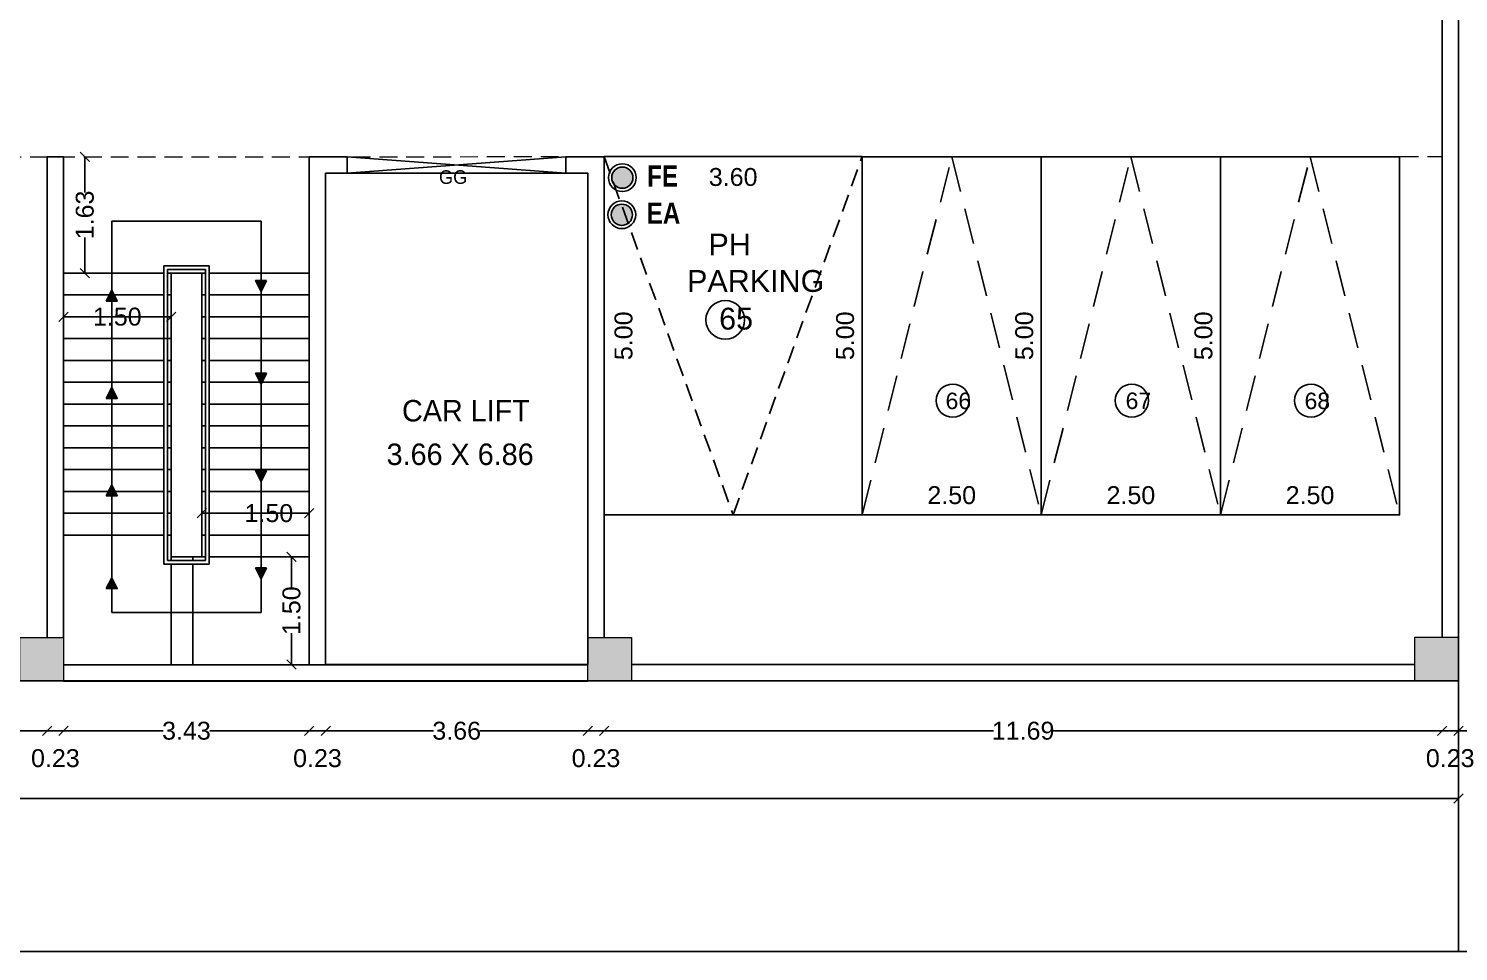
# Model space of a CAD drawing. Header units: metres. Extents: x 71870 to 71989, y 12512 to 13085.
# Drawn here: x 71941.71 to 71961.66, y 13038.11 to 13051 of the extents above; entities that cross this region are included whole.
import ezdxf

# ---------------------------------------------------------------- set-up
doc = ezdxf.new("R2010")
doc.units = ezdxf.units.M
doc.header["$MEASUREMENT"] = 0
for name, pattern in [('ACAD_ISO08W100', [36, 24, -3, 6, -3]), ('DASHED2', [0.375, 0.25, -0.125]), ('Dim Line', [0.375, 0.25, -0.125])]:
    doc.linetypes.add(name, pattern=pattern)
doc.layers.get('Defpoints').update_dxf_attribs({"color": 6, "lineweight": 0})
doc.layers.add('ANGULAR_PARKING_SLOT_1', color=6, linetype='Continuous')
doc.layers.add('DA_PARKING', color=1, linetype='Continuous')
doc.layers.add('BLK_1_FLR_-1_LIFT_2', color=7, linetype='Continuous', lineweight=0)
doc.layers.add('COL', color=1, linetype='Continuous', lineweight=18)
for name, color, linetype, plot in [('BLK_1_LVL_-1_BSMNT_COVERED_PARKING', 4, 'Continuous', False), ('BLK_1_LVL_-1_BSMNT_FOOT_PRINT', 1, 'Continuous', False), ('BLK_1_LVL_-1_BSMNT_PLOT_BOUNDARY', 70, 'Continuous', False), ('BLK_1_LVL_-1_BSMNT_SIDE_SETBACK2', 11, 'Continuous', False)]:
    doc.layers.add(name, color=color, linetype=linetype, plot=plot)
doc.styles.add('century Gothic', font='arial.ttf')
doc.styles.get("Standard").update_dxf_attribs({"font": 'arial.ttf'})
doc.styles.add('TITLE', font='GOTHIC.TTF')
doc.dimstyles.new('STAND', dxfattribs={"dimtxt": 0.25, "dimasz": 0.13, "dimexe": 0, "dimexo": 0, "dimgap": 0, "dimtad": 0, "dimzin": 0, "dimdsep": 46, "dimtxsty": 'century Gothic', "dimblk": 'OBLIQUE', "dimcen": 0.15, "dimse1": 1, "dimse2": 1, "dimclrd": 5, "dimclre": 7, "dimclrt": 5, "dimazin": 0, "dimtfac": 1, "dimtofl": 0, "dimtmove": 0, "dimatfit": 3, "dimfxl": 0, "dimtolj": 1, "dimtzin": 0, "dimlwd": -1, "dimlwe": -1, "dimarcsym": 0})

# ---------------------------------------------------------------- blocks, each defined once
blk = doc.blocks.new('*U3')
at = {"layer": 'COL'}
h = blk.add_hatch(color=8, dxfattribs=at)
h.dxf.hatch_style = 1
h.paths.add_polyline_path([(2704.94, 761), (2704.94, 737), (2680.94, 737), (2680.94, 761)])
at = {"layer": 'COL', "ltscale": 0.02}
blk.add_lwpolyline([(2704.94, 761), (2704.94, 737), (2680.94, 737), (2680.94, 761)], close=True, dxfattribs=at)
blk = doc.blocks.new('_Oblique')
at = {"color": 0, "linetype": 'ByBlock', "lineweight": -2}
blk.add_line((-0.5, -0.5), (0.5, 0.5), dxfattribs=at)
blk = doc.blocks.new('*D232')
at = {"color": 5}
for p, q in [((71942.2, 13046.973), (71942.637, 13046.973)), ((71943.7, 13046.973), (71943.262, 13046.973))]:
    blk.add_line(p, q, dxfattribs=at)
at = {"layer": 'Defpoints', "color": 0, "lineweight": 25}
for p in [(71942.2, 13046.973), (71943.7, 13046.973), (71943.7, 13046.973)]:
    blk.add_point(p, dxfattribs=at)
at = {"color": 5, "xscale": 0.13, "yscale": 0.13, "zscale": 0.13, "rotation": 180}
blk.add_blockref('_Oblique', (71942.2, 13046.973), dxfattribs=at)
at = {"color": 5, "xscale": 0.13, "yscale": 0.13, "zscale": 0.13}
blk.add_blockref('_Oblique', (71943.7, 13046.973), dxfattribs=at)
at = {"color": 5, "insert": (71942.95, 13046.973), "char_height": 0.25, "attachment_point": 5, "style": 'century Gothic'}
blk.add_mtext('\\A1;1.50', dxfattribs=at)
blk = doc.blocks.new('*D233')
at = {"color": 5}
for p, q in [((71944.129, 13044.23), (71944.753, 13044.23)), ((71945.629, 13044.23), (71945.378, 13044.23))]:
    blk.add_line(p, q, dxfattribs=at)
at = {"layer": 'Defpoints', "color": 0, "lineweight": 25}
for p in [(71944.129, 13044.23), (71945.629, 13044.23), (71945.629, 13044.23)]:
    blk.add_point(p, dxfattribs=at)
at = {"color": 5, "xscale": 0.13, "yscale": 0.13, "zscale": 0.13, "rotation": 180}
blk.add_blockref('_Oblique', (71944.129, 13044.23), dxfattribs=at)
at = {"color": 5, "xscale": 0.13, "yscale": 0.13, "zscale": 0.13}
blk.add_blockref('_Oblique', (71945.629, 13044.23), dxfattribs=at)
at = {"color": 5, "insert": (71945.065, 13044.23), "char_height": 0.25, "attachment_point": 5, "style": 'century Gothic'}
blk.add_mtext('\\A1;1.50', dxfattribs=at)
blk = doc.blocks.new('*D234')
at = {"color": 5}
for p, q in [((71945.381, 13043.62), (71945.381, 13043.183)), ((71945.381, 13042.12), (71945.381, 13042.558))]:
    blk.add_line(p, q, dxfattribs=at)
at = {"layer": 'Defpoints', "color": 0, "lineweight": 25}
for p in [(71945.381, 13043.62), (71945.381, 13042.12), (71945.381, 13042.12)]:
    blk.add_point(p, dxfattribs=at)
at = {"color": 5, "xscale": 0.13, "yscale": 0.13, "zscale": 0.13}
for p, rotation in [((71945.381, 13043.62), 90), ((71945.381, 13042.12), 270)]:
    blk.add_blockref('_Oblique', p, dxfattribs=dict(at, rotation=rotation))
at = {"color": 5, "insert": (71945.381, 13042.87), "char_height": 0.25, "attachment_point": 5, "rotation": 90, "style": 'century Gothic'}
blk.add_mtext('\\A1;1.50', dxfattribs=at)
blk = doc.blocks.new('*D321')
at = {"layer": 'Defpoints', "color": 0, "lineweight": 25}
for p in [(71949.744, 13049.207), (71953.344, 13049.207), (71953.344, 13048.922)]:
    blk.add_point(p, dxfattribs=at)
at = {"color": 5, "insert": (71951.544, 13048.922), "char_height": 0.25, "attachment_point": 5, "style": 'century Gothic'}
blk.add_mtext('\\A1;3.60', dxfattribs=at)
blk = doc.blocks.new('*D322')
at = {"layer": 'Defpoints', "color": 0, "lineweight": 25}
for p in [(71949.744, 13049.207), (71949.744, 13044.207), (71950.015, 13044.207)]:
    blk.add_point(p, dxfattribs=at)
at = {"color": 5, "insert": (71950.015, 13046.707), "char_height": 0.25, "attachment_point": 5, "rotation": 90, "style": 'century Gothic'}
blk.add_mtext('\\A1;5.00', dxfattribs=at)
blk = doc.blocks.new('*D331')
at = {"color": 5}
for p, q in [((71942.497, 13049.207), (71942.497, 13048.707)), ((71942.497, 13047.582), (71942.497, 13048.081))]:
    blk.add_line(p, q, dxfattribs=at)
at = {"layer": 'Defpoints', "color": 0, "lineweight": 25}
for p in [(71942.497, 13049.207), (71942.497, 13049.207), (71942.497, 13047.582)]:
    blk.add_point(p, dxfattribs=at)
at = {"color": 5, "xscale": 0.13, "yscale": 0.13, "zscale": 0.13}
for p, rotation in [((71942.497, 13049.207), 90), ((71942.497, 13047.582), 270)]:
    blk.add_blockref('_Oblique', p, dxfattribs=dict(at, rotation=rotation))
at = {"color": 5, "lineweight": 25, "insert": (71942.497, 13048.394), "char_height": 0.25, "attachment_point": 5, "rotation": 90, "style": 'century Gothic'}
blk.add_mtext('\\A1;1.63', dxfattribs=at)
blk = doc.blocks.new('*D345')
at = {"color": 5}
for p, q in [((71910.102, 13041.193), (71925.615, 13041.193)), ((71941.971, 13041.193), (71926.459, 13041.193))]:
    blk.add_line(p, q, dxfattribs=at)
at = {"layer": 'Defpoints', "color": 0, "lineweight": 25}
for p in [(71910.102, 13042.501), (71941.971, 13042.495), (71941.971, 13041.193)]:
    blk.add_point(p, dxfattribs=at)
at = {"color": 5, "xscale": 0.13, "yscale": 0.13, "zscale": 0.13, "rotation": 180}
blk.add_blockref('_Oblique', (71910.102, 13041.193), dxfattribs=at)
at = {"color": 5, "xscale": 0.13, "yscale": 0.13, "zscale": 0.13}
blk.add_blockref('_Oblique', (71941.971, 13041.193), dxfattribs=at)
at = {"color": 5, "insert": (71926.037, 13041.193), "char_height": 0.25, "attachment_point": 5, "style": 'century Gothic'}
blk.add_mtext('\\A1;31.87', dxfattribs=at)
blk = doc.blocks.new('*D346')
at = {"color": 5}
blk.add_line((71941.971, 13041.193), (71942.2, 13041.193), dxfattribs=at)
at = {"layer": 'Defpoints', "color": 0, "lineweight": 25}
for p in [(71941.971, 13042.495), (71942.2, 13041.886), (71942.2, 13041.193)]:
    blk.add_point(p, dxfattribs=at)
at = {"color": 5, "xscale": 0.13, "yscale": 0.13, "zscale": 0.13, "rotation": 180}
blk.add_blockref('_Oblique', (71941.971, 13041.193), dxfattribs=at)
at = {"color": 5, "xscale": 0.13, "yscale": 0.13, "zscale": 0.13}
blk.add_blockref('_Oblique', (71942.2, 13041.193), dxfattribs=at)
at = {"color": 5, "insert": (71942.086, 13040.81), "char_height": 0.25, "attachment_point": 5, "style": 'century Gothic'}
blk.add_mtext('\\A1;0.23', dxfattribs=at)
blk = doc.blocks.new('*D347')
at = {"color": 5}
for p, q in [((71942.2, 13041.193), (71943.59, 13041.193)), ((71945.629, 13041.193), (71944.239, 13041.193))]:
    blk.add_line(p, q, dxfattribs=at)
at = {"layer": 'Defpoints', "color": 0, "lineweight": 25}
for p in [(71945.629, 13042.12), (71942.2, 13041.886), (71945.629, 13041.193)]:
    blk.add_point(p, dxfattribs=at)
at = {"color": 5, "xscale": 0.13, "yscale": 0.13, "zscale": 0.13, "rotation": 180}
blk.add_blockref('_Oblique', (71942.2, 13041.193), dxfattribs=at)
at = {"color": 5, "xscale": 0.13, "yscale": 0.13, "zscale": 0.13}
blk.add_blockref('_Oblique', (71945.629, 13041.193), dxfattribs=at)
at = {"color": 5, "insert": (71943.915, 13041.193), "char_height": 0.25, "attachment_point": 5, "style": 'century Gothic'}
blk.add_mtext('\\A1;3.43', dxfattribs=at)
blk = doc.blocks.new('*D348')
at = {"color": 5}
blk.add_line((71945.629, 13041.193), (71945.858, 13041.193), dxfattribs=at)
at = {"layer": 'Defpoints', "color": 0, "lineweight": 25}
for p in [(71945.629, 13042.12), (71945.858, 13042.114), (71945.858, 13041.193)]:
    blk.add_point(p, dxfattribs=at)
at = {"color": 5, "xscale": 0.13, "yscale": 0.13, "zscale": 0.13, "rotation": 180}
blk.add_blockref('_Oblique', (71945.629, 13041.193), dxfattribs=at)
at = {"color": 5, "xscale": 0.13, "yscale": 0.13, "zscale": 0.13}
blk.add_blockref('_Oblique', (71945.858, 13041.193), dxfattribs=at)
at = {"color": 5, "insert": (71945.743, 13040.81), "char_height": 0.25, "attachment_point": 5, "style": 'century Gothic'}
blk.add_mtext('\\A1;0.23', dxfattribs=at)
blk = doc.blocks.new('*D349')
at = {"color": 5}
for p, q in [((71945.858, 13041.193), (71947.362, 13041.193)), ((71949.515, 13041.193), (71948.011, 13041.193))]:
    blk.add_line(p, q, dxfattribs=at)
at = {"layer": 'Defpoints', "color": 0, "lineweight": 25}
for p in [(71945.858, 13042.114), (71949.515, 13041.886), (71949.515, 13041.193)]:
    blk.add_point(p, dxfattribs=at)
at = {"color": 5, "xscale": 0.13, "yscale": 0.13, "zscale": 0.13, "rotation": 180}
blk.add_blockref('_Oblique', (71945.858, 13041.193), dxfattribs=at)
at = {"color": 5, "xscale": 0.13, "yscale": 0.13, "zscale": 0.13}
blk.add_blockref('_Oblique', (71949.515, 13041.193), dxfattribs=at)
at = {"color": 5, "insert": (71947.686, 13041.193), "char_height": 0.25, "attachment_point": 5, "style": 'century Gothic'}
blk.add_mtext('\\A1;3.66', dxfattribs=at)
blk = doc.blocks.new('*D350')
at = {"color": 5}
blk.add_line((71949.515, 13041.193), (71949.744, 13041.193), dxfattribs=at)
at = {"layer": 'Defpoints', "color": 0, "lineweight": 25}
for p in [(71949.744, 13042.495), (71949.515, 13041.886), (71949.744, 13041.193)]:
    blk.add_point(p, dxfattribs=at)
at = {"color": 5, "xscale": 0.13, "yscale": 0.13, "zscale": 0.13, "rotation": 180}
blk.add_blockref('_Oblique', (71949.515, 13041.193), dxfattribs=at)
at = {"color": 5, "xscale": 0.13, "yscale": 0.13, "zscale": 0.13}
blk.add_blockref('_Oblique', (71949.744, 13041.193), dxfattribs=at)
at = {"color": 5, "insert": (71949.63, 13040.81), "char_height": 0.25, "attachment_point": 5, "style": 'century Gothic'}
blk.add_mtext('\\A1;0.23', dxfattribs=at)
blk = doc.blocks.new('*D351')
at = {"color": 5}
for p, q in [((71949.744, 13041.193), (71955.179, 13041.193)), ((71961.436, 13041.193), (71956, 13041.193))]:
    blk.add_line(p, q, dxfattribs=at)
at = {"layer": 'Defpoints', "color": 0, "lineweight": 25}
for p in [(71949.744, 13042.495), (71961.436, 13042.501), (71961.436, 13041.193)]:
    blk.add_point(p, dxfattribs=at)
at = {"color": 5, "xscale": 0.13, "yscale": 0.13, "zscale": 0.13, "rotation": 180}
blk.add_blockref('_Oblique', (71949.744, 13041.193), dxfattribs=at)
at = {"color": 5, "xscale": 0.13, "yscale": 0.13, "zscale": 0.13}
blk.add_blockref('_Oblique', (71961.436, 13041.193), dxfattribs=at)
at = {"color": 5, "insert": (71955.59, 13041.193), "char_height": 0.25, "attachment_point": 5, "style": 'century Gothic'}
blk.add_mtext('\\A1;11.69', dxfattribs=at)
blk = doc.blocks.new('*D352')
at = {"color": 5}
blk.add_line((71961.436, 13041.193), (71961.664, 13041.193), dxfattribs=at)
at = {"layer": 'Defpoints', "color": 0, "lineweight": 25}
for p in [(71961.436, 13042.501), (71961.664, 13041.892), (71961.664, 13041.193)]:
    blk.add_point(p, dxfattribs=at)
at = {"color": 5, "xscale": 0.13, "yscale": 0.13, "zscale": 0.13, "rotation": 180}
blk.add_blockref('_Oblique', (71961.436, 13041.193), dxfattribs=at)
at = {"color": 5, "xscale": 0.13, "yscale": 0.13, "zscale": 0.13}
blk.add_blockref('_Oblique', (71961.664, 13041.193), dxfattribs=at)
at = {"color": 5, "insert": (71961.55, 13040.81), "char_height": 0.25, "attachment_point": 5, "style": 'century Gothic'}
blk.add_mtext('\\A1;0.23', dxfattribs=at)
blk = doc.blocks.new('*D353')
at = {"color": 5}
for p, q in [((71961.664, 13041.193), (71964.425, 13041.193)), ((71967.836, 13041.193), (71965.076, 13041.193))]:
    blk.add_line(p, q, dxfattribs=at)
at = {"layer": 'Defpoints', "color": 0, "lineweight": 25}
for p in [(71967.836, 13045.086), (71961.664, 13041.892), (71967.836, 13041.193)]:
    blk.add_point(p, dxfattribs=at)
at = {"color": 5, "xscale": 0.13, "yscale": 0.13, "zscale": 0.13, "rotation": 180}
blk.add_blockref('_Oblique', (71961.664, 13041.193), dxfattribs=at)
at = {"color": 5, "xscale": 0.13, "yscale": 0.13, "zscale": 0.13}
blk.add_blockref('_Oblique', (71967.836, 13041.193), dxfattribs=at)
at = {"color": 5, "insert": (71964.75, 13041.193), "char_height": 0.25, "attachment_point": 5, "style": 'century Gothic'}
blk.add_mtext('\\A1;6.17', dxfattribs=at)
blk = doc.blocks.new('*D354')
at = {"color": 5}
for p, q in [((71909.874, 13040.249), (71935.347, 13040.249)), ((71961.664, 13040.249), (71936.191, 13040.249))]:
    blk.add_line(p, q, dxfattribs=at)
at = {"layer": 'Defpoints', "color": 0, "lineweight": 25}
for p in [(71909.874, 13041.892), (71961.664, 13041.892), (71909.874, 13040.249)]:
    blk.add_point(p, dxfattribs=at)
at = {"color": 5, "xscale": 0.13, "yscale": 0.13, "zscale": 0.13, "rotation": 180}
blk.add_blockref('_Oblique', (71909.874, 13040.249), dxfattribs=at)
at = {"color": 5, "xscale": 0.13, "yscale": 0.13, "zscale": 0.13}
blk.add_blockref('_Oblique', (71961.664, 13040.249), dxfattribs=at)
at = {"color": 5, "insert": (71935.769, 13040.249), "char_height": 0.25, "attachment_point": 5, "style": 'century Gothic'}
blk.add_mtext('\\A1;51.79', dxfattribs=at)
blk = doc.blocks.new('*D355')
at = {"color": 5}
for p, q in [((71969.136, 13075.42), (71969.136, 13059.077)), ((71969.136, 13041.892), (71969.136, 13058.234))]:
    blk.add_line(p, q, dxfattribs=at)
at = {"layer": 'Defpoints', "color": 0, "lineweight": 25}
for p in [(71961.664, 13075.42), (71969.136, 13075.42), (71961.664, 13041.892)]:
    blk.add_point(p, dxfattribs=at)
at = {"color": 5, "xscale": 0.13, "yscale": 0.13, "zscale": 0.13}
for p, rotation in [((71969.136, 13075.42), 90), ((71969.136, 13041.892), 270)]:
    blk.add_blockref('_Oblique', p, dxfattribs=dict(at, rotation=rotation))
at = {"color": 5, "lineweight": 25, "insert": (71969.136, 13058.656), "char_height": 0.25, "attachment_point": 5, "rotation": 90, "style": 'century Gothic'}
blk.add_mtext('\\A1;33.53', dxfattribs=at)
blk = doc.blocks.new('*D356')
at = {"layer": 'Defpoints', "color": 0, "lineweight": 25}
for p in [(71953.344, 13044.481), (71953.344, 13044.207), (71955.844, 13044.207)]:
    blk.add_point(p, dxfattribs=at)
at = {"color": 5, "lineweight": 25, "insert": (71954.594, 13044.481), "char_height": 0.25, "attachment_point": 5, "style": 'century Gothic'}
blk.add_mtext('\\A1;2.50', dxfattribs=at)
blk = doc.blocks.new('*D226')
at = {"layer": 'Defpoints', "color": 0, "lineweight": 25}
for p in [(71953.344, 13049.207), (71953.107, 13044.207), (71953.344, 13044.207)]:
    blk.add_point(p, dxfattribs=at)
at = {"color": 5, "lineweight": 25, "insert": (71953.107, 13046.707), "char_height": 0.25, "attachment_point": 5, "rotation": 90, "style": 'century Gothic'}
blk.add_mtext('\\A1;5.00', dxfattribs=at)
blk = doc.blocks.new('*D357')
at = {"layer": 'Defpoints', "color": 0, "lineweight": 25}
for p in [(71955.844, 13044.481), (71955.844, 13044.207), (71958.344, 13044.207)]:
    blk.add_point(p, dxfattribs=at)
at = {"color": 5, "lineweight": 25, "insert": (71957.094, 13044.481), "char_height": 0.25, "attachment_point": 5, "style": 'century Gothic'}
blk.add_mtext('\\A1;2.50', dxfattribs=at)
blk = doc.blocks.new('*D227')
at = {"layer": 'Defpoints', "color": 0, "lineweight": 25}
for p in [(71955.844, 13049.207), (71955.607, 13044.207), (71955.844, 13044.207)]:
    blk.add_point(p, dxfattribs=at)
at = {"color": 5, "lineweight": 25, "insert": (71955.607, 13046.707), "char_height": 0.25, "attachment_point": 5, "rotation": 90, "style": 'century Gothic'}
blk.add_mtext('\\A1;5.00', dxfattribs=at)
blk = doc.blocks.new('*D358')
at = {"layer": 'Defpoints', "color": 0, "lineweight": 25}
for p in [(71958.344, 13044.481), (71958.344, 13044.207), (71960.844, 13044.207)]:
    blk.add_point(p, dxfattribs=at)
at = {"color": 5, "lineweight": 25, "insert": (71959.594, 13044.481), "char_height": 0.25, "attachment_point": 5, "style": 'century Gothic'}
blk.add_mtext('\\A1;2.50', dxfattribs=at)
blk = doc.blocks.new('*D228')
at = {"layer": 'Defpoints', "color": 0, "lineweight": 25}
for p in [(71958.344, 13049.207), (71958.107, 13044.207), (71958.344, 13044.207)]:
    blk.add_point(p, dxfattribs=at)
at = {"color": 5, "lineweight": 25, "insert": (71958.107, 13046.707), "char_height": 0.25, "attachment_point": 5, "rotation": 90, "style": 'century Gothic'}
blk.add_mtext('\\A1;5.00', dxfattribs=at)

msp = doc.modelspace()

# ---------------------------------------------------------------- hatches: boundary and pattern name
at = {"lineweight": 25}
h = msp.add_hatch(color=33, dxfattribs=at)
h.dxf.hatch_style = 1
h.paths.add_polyline_path([(71950.14606, 13048.91423, 1), (71949.84885, 13048.91423, 1)])
h = msp.add_hatch(color=33, dxfattribs=at)
h.dxf.hatch_style = 1
h.paths.add_polyline_path([(71950.13921, 13048.39625, 1), (71949.84199, 13048.39625, 1)])
h = msp.add_hatch(color=252)
h.dxf.hatch_style = 1
h.paths.add_polyline_path([(71945.03182, 13047.47909), (71944.87942, 13047.47909), (71944.95562, 13047.32669)])
h = msp.add_hatch(color=252)
h.dxf.hatch_style = 1
h.paths.add_polyline_path([(71942.79666, 13047.19081), (71942.94906, 13047.19081), (71942.87286, 13047.34321)])
h = msp.add_hatch(color=252)
h.dxf.hatch_style = 1
h.paths.add_polyline_path([(71945.03182, 13046.18369), (71944.87942, 13046.18369), (71944.95562, 13046.03129)])
h = msp.add_hatch(color=252)
h.dxf.hatch_style = 1
h.paths.add_polyline_path([(71942.79683, 13045.83226), (71942.94923, 13045.83226), (71942.87303, 13045.98466)])
h = msp.add_hatch(color=252)
h.dxf.hatch_style = 1
h.paths.add_polyline_path([(71945.03182, 13044.82479), (71944.87942, 13044.82479), (71944.95562, 13044.67239)])
h = msp.add_hatch(color=252)
h.dxf.hatch_style = 1
h.paths.add_polyline_path([(71942.79683, 13044.47336), (71942.94923, 13044.47336), (71942.87303, 13044.62576)])
h = msp.add_hatch(color=252)
h.dxf.hatch_style = 1
h.paths.add_polyline_path([(71945.03182, 13043.46589), (71944.87942, 13043.46589), (71944.95562, 13043.31349)])
h = msp.add_hatch(color=252)
h.dxf.hatch_style = 1
h.paths.add_polyline_path([(71942.79683, 13043.17796), (71942.94923, 13043.17796), (71942.87303, 13043.33036)])

# ---------------------------------------------------------------- linework, layer by layer
for p, q in [((71961.43564, 13068.81012), (71961.43564, 13042.50135)), ((71941.97142, 13042.49536), (71941.97109, 13049.20696)), ((71942.19968, 13049.20696), (71941.97109, 13049.20696)), ((71942.20002, 13042.49536), (71942.19968, 13049.20696)), ((71945.62902, 13042.12037), (71945.62893, 13049.20697)), ((71946.1596, 13049.20697), (71945.62893, 13049.20697)), ((71946.15962, 13048.97837), (71946.1596, 13049.20697)), ((71949.74373, 13049.20697), (71949.20759, 13049.20697)), ((71949.20759, 13048.97836), (71949.20759, 13049.20697)), ((71949.74382, 13042.49536), (71949.74373, 13049.20697)), ((71945.85762, 13042.12037), (71945.85753, 13048.97837)), ((71946.15962, 13048.97837), (71945.85753, 13048.97837)), ((71949.51513, 13048.97836), (71949.20759, 13048.97836)), ((71949.51522, 13042.49536), (71949.51513, 13048.97836)), ((71949.51522, 13042.11436), (71942.20002, 13042.11436)), ((71961.05464, 13042.12035), (71950.12482, 13042.12035)), ((71949.51522, 13041.88576), (71942.20002, 13041.88576)), ((71961.05464, 13041.89175), (71950.12482, 13041.89175))]:
    msp.add_line(p, q)
at = {"color": 32, "linetype": 'Dim Line', "lineweight": 9}
msp.add_line((71910.98326, 13049.20542), (71961.43564, 13049.20793), dxfattribs=at)
at = {"ltscale": 100}
for p, q in [((71946.1596, 13049.20697), (71949.20759, 13048.97836)), ((71946.15962, 13048.97837), (71949.20759, 13049.20697)), ((71946.15962, 13048.97837), (71946.1596, 13048.97836)), ((71944.23055, 13047.68384), (71943.59816, 13047.68364)), ((71943.59837, 13043.51877), (71943.59816, 13047.68364)), ((71944.17975, 13047.63302), (71943.64896, 13047.63285)), ((71943.64917, 13043.56957), (71943.64896, 13047.63285)), ((71944.1798, 13043.56957), (71944.17975, 13047.63302)), ((71944.2306, 13043.51877), (71944.23055, 13047.68384)), ((71943.59817, 13047.58204), (71942.2001, 13047.58166)), ((71944.17975, 13047.58222), (71943.64897, 13047.58205)), ((71943.69996, 13043.62037), (71943.69977, 13047.58207)), ((71944.129, 13043.62037), (71944.12895, 13047.58221)), ((71945.62902, 13047.58261), (71944.23055, 13047.58224)), ((71943.59818, 13047.27724), (71942.20018, 13047.27686)), ((71943.69978, 13047.27727), (71943.64898, 13047.27725)), ((71944.17976, 13047.27742), (71944.12896, 13047.27741)), ((71945.62902, 13047.27781), (71944.23056, 13047.27744)), ((71943.5982, 13046.97317), (71942.20002, 13046.97317)), ((71943.6998, 13046.97317), (71943.649, 13046.97317)), ((71944.17976, 13046.97317), (71944.12896, 13046.97317)), ((71945.62902, 13046.97317), (71944.23056, 13046.97317)), ((71943.69981, 13046.66837), (71942.20002, 13046.66837)), ((71944.17977, 13046.66837), (71944.12897, 13046.66837)), ((71945.62902, 13046.66837), (71944.23057, 13046.66837)), ((71943.59823, 13046.36357), (71942.20002, 13046.36357)), ((71943.69983, 13046.36357), (71943.64903, 13046.36357)), ((71944.17977, 13046.36357), (71944.12897, 13046.36357)), ((71945.62902, 13046.36357), (71944.23057, 13046.36357)), ((71943.59824, 13046.05877), (71942.20002, 13046.05877)), ((71943.69984, 13046.05877), (71943.64904, 13046.05877)), ((71944.17977, 13046.05877), (71944.12897, 13046.05877)), ((71945.62902, 13046.05877), (71944.23057, 13046.05877)), ((71943.59826, 13045.75397), (71942.20002, 13045.75397)), ((71943.69986, 13045.75397), (71943.64906, 13045.75397)), ((71944.17978, 13045.75397), (71944.12898, 13045.75397)), ((71945.62902, 13045.75397), (71944.23058, 13045.75397)), ((71943.59827, 13045.44917), (71942.20002, 13045.44917)), ((71943.69987, 13045.44917), (71943.64907, 13045.44917)), ((71944.17978, 13045.44917), (71944.12898, 13045.44917)), ((71945.62902, 13045.44917), (71944.23058, 13045.44917)), ((71943.59829, 13045.14437), (71942.20002, 13045.14437)), ((71943.69989, 13045.14437), (71943.64909, 13045.14437)), ((71944.17978, 13045.14437), (71944.12898, 13045.14437)), ((71945.62902, 13045.14437), (71944.23058, 13045.14437)), ((71943.5983, 13044.83957), (71942.20002, 13044.83957)), ((71943.6999, 13044.83957), (71943.6491, 13044.83957)), ((71944.17979, 13044.83957), (71944.12899, 13044.83957)), ((71945.62902, 13044.83957), (71944.23059, 13044.83957)), ((71943.59832, 13044.53477), (71942.20002, 13044.53477)), ((71943.69992, 13044.53477), (71943.64912, 13044.53477)), ((71944.17979, 13044.53477), (71944.12899, 13044.53477)), ((71945.62902, 13044.53477), (71944.23059, 13044.53477)), ((71943.59833, 13044.22997), (71942.20002, 13044.22997)), ((71943.69993, 13044.22997), (71943.64913, 13044.22997)), ((71944.17979, 13044.22997), (71944.12899, 13044.22997)), ((71945.62902, 13044.22997), (71944.23059, 13044.22997)), ((71943.59835, 13043.92517), (71942.20002, 13043.92517)), ((71943.69995, 13043.92517), (71943.64915, 13043.92517)), ((71944.1798, 13043.92517), (71944.129, 13043.92517)), ((71945.62902, 13043.92517), (71944.2306, 13043.92517)), ((71944.2306, 13043.51877), (71943.59837, 13043.51877)), ((71944.1798, 13043.56957), (71943.64917, 13043.56957)), ((71944.1798, 13043.62037), (71943.69996, 13043.62037)), ((71943.69996, 13043.62037), (71943.69996, 13043.56957)), ((71943.69996, 13043.51877), (71943.69996, 13042.12037)), ((71944.00476, 13043.62037), (71944.00476, 13043.56957)), ((71944.00476, 13043.51877), (71944.00476, 13042.12037)), ((71945.62902, 13043.62037), (71944.2306, 13043.62037))]:
    msp.add_line(p, q, dxfattribs=at)
at = {"color": 6, "lineweight": 25}
msp.add_lwpolyline([(71949.74371, 13049.20746), (71953.34371, 13049.20746), (71953.34371, 13044.20746), (71949.74371, 13044.20746)], close=True, dxfattribs=at)
at = {"color": 6, "linetype": 'Dim Line', "lineweight": 25}
msp.add_lwpolyline([(71949.74371, 13049.20746), (71951.54371, 13044.20746), (71953.34371, 13049.20746)], dxfattribs=at)
at = {"color": 4, "linetype": 'DASHED2', "lineweight": 25, "ltscale": 2}
for points in [[(71953.34371, 13044.20694), (71955.84371, 13044.20694), (71955.84371, 13049.20694), (71953.34371, 13049.20694)], [(71955.84371, 13044.20694), (71958.34371, 13044.20694), (71958.34371, 13049.20694), (71955.84371, 13049.20694)], [(71958.34371, 13044.20694), (71960.84371, 13044.20694), (71960.84371, 13049.20694), (71958.34371, 13049.20694)]]:
    msp.add_lwpolyline(points, close=True, dxfattribs=at)
for points in [[(71953.34371, 13044.20694), (71954.59371, 13049.20694), (71955.84371, 13044.20694)], [(71955.84371, 13044.20694), (71957.09371, 13049.20694), (71958.34371, 13044.20694)], [(71958.34371, 13044.20694), (71959.59371, 13049.20694), (71960.84371, 13044.20694)]]:
    msp.add_lwpolyline(points, dxfattribs=at)
at = {"linetype": 'ACAD_ISO08W100'}
msp.add_lwpolyline([(71944.95559, 13048.30604), (71944.9559, 13042.84567), (71942.87303, 13042.84567), (71942.87273, 13048.30604)], close=True, dxfattribs=at)
at = {"color": 252}
for points in [[(71945.03182, 13047.47909), (71944.87942, 13047.47909), (71944.95562, 13047.32669)], [(71942.79666, 13047.19081), (71942.94906, 13047.19081), (71942.87286, 13047.34321)], [(71945.03182, 13046.18369), (71944.87942, 13046.18369), (71944.95562, 13046.03129)], [(71942.79683, 13045.83226), (71942.94923, 13045.83226), (71942.87303, 13045.98466)], [(71945.03182, 13044.82479), (71944.87942, 13044.82479), (71944.95562, 13044.67239)], [(71942.79683, 13044.47336), (71942.94923, 13044.47336), (71942.87303, 13044.62576)], [(71945.03182, 13043.46589), (71944.87942, 13043.46589), (71944.95562, 13043.31349)], [(71942.79683, 13043.17796), (71942.94923, 13043.17796), (71942.87303, 13043.33036)]]:
    msp.add_lwpolyline(points, close=True, dxfattribs=at)
at = {"color": 33, "lineweight": 25}
for centre, radius in [((71949.99746, 13048.91423), 0.1938), ((71949.99746, 13048.91423), 0.14861), ((71949.9906, 13048.39625), 0.1938), ((71949.9906, 13048.39625), 0.14861)]:
    msp.add_circle(centre, radius, dxfattribs=at)
at = {"lineweight": 25}
msp.add_circle((71951.43352, 13046.92887), 0.27048, dxfattribs=at)
at = {"color": 4, "linetype": 'Continuous', "lineweight": 25, "ltscale": 2}
for centre in [(71954.60758, 13045.80189), (71957.10758, 13045.80189), (71959.60758, 13045.80189)]:
    msp.add_circle(centre, 0.23145, dxfattribs=at)
at = {"layer": 'ANGULAR_PARKING_SLOT_1', "color": 6, "lineweight": 25}
for points in [[(71953.34371, 13044.20718), (71955.84371, 13044.20718), (71955.84371, 13049.20694), (71953.34371, 13049.20694)], [(71955.84371, 13044.20718), (71958.34371, 13044.20718), (71958.34371, 13049.20694), (71955.84371, 13049.20694)], [(71958.34371, 13044.20718), (71960.84371, 13044.20718), (71960.84371, 13049.20694), (71958.34371, 13049.20694)]]:
    msp.add_lwpolyline(points, close=True, dxfattribs=at)
at = {"layer": 'BLK_1_FLR_-1_LIFT_2', "color": 30, "lineweight": 25}
msp.add_lwpolyline([(71945.85757, 13048.97837), (71949.51526, 13048.97837), (71949.51526, 13042.12037), (71945.85757, 13042.12037)], close=True, dxfattribs=at)
at = {"layer": 'BLK_1_LVL_-1_BSMNT_COVERED_PARKING', "color": 4, "lineweight": 25}
msp.add_lwpolyline([(71909.87364, 13075.41975), (71961.66424, 13075.41975), (71961.66424, 13041.89175), (71909.87364, 13041.89175)], close=True, dxfattribs=at)
at = {"layer": 'BLK_1_LVL_-1_BSMNT_FOOT_PRINT', "lineweight": 25}
msp.add_lwpolyline([(71909.87364, 13075.41975), (71961.66424, 13075.41975), (71961.66424, 13041.89175), (71909.87364, 13041.89175)], close=True, dxfattribs=at)
at = {"layer": 'BLK_1_LVL_-1_BSMNT_PLOT_BOUNDARY', "color": 70, "linetype": 'ByBlock', "lineweight": 25}
msp.add_lwpolyline([(71976.50717, 13079.14882), (71905.93724, 13081.73179), (71905.79397, 13079.20731), (71900.24162, 13079.18441), (71901.79644, 13038.11383), (71974.19644, 13038.11383)], close=True, dxfattribs=at)
at = {"layer": 'BLK_1_LVL_-1_BSMNT_SIDE_SETBACK2', "color": 11, "lineweight": 25}
msp.add_lwpolyline([(71961.66424, 13041.89175), (71909.87364, 13041.89175), (71909.87364, 13038.11383), (71961.66424, 13038.11383)], close=True, dxfattribs=at)
at = {"layer": 'DA_PARKING', "color": 1, "lineweight": 25}
msp.add_lwpolyline([(71949.74371, 13049.20746), (71953.34371, 13049.20746), (71953.34371, 13044.20746), (71949.74371, 13044.20746)], close=True, dxfattribs=at)

# ---------------------------------------------------------------- block references
at = {"xscale": 0.0254, "yscale": 0.0254, "zscale": 0.0254}
for p in [(71873.49459, 13023.16587), (71881.41939, 13023.16587), (71892.95881, 13023.17186)]:
    msp.add_blockref('*U3', p, dxfattribs=at)

# ---------------------------------------------------------------- texts
at = {"attachment_point": 1, "style": 'TITLE'}
for s, insert, char_height, width in [('GG', (71947.43887, 13049.01742), 0.19, 0.4813095), ('CAR LIFT', (71946.92307, 13045.81101), 0.3, 2.0544002), ('3.66 X 6.86', (71946.7081, 13045.20291), 0.3, 2.1209546)]:
    msp.add_mtext(s, dxfattribs=dict(at, insert=insert, char_height=char_height, width=width))
at = {"color": 33, "lineweight": 25, "char_height": 0.2950098, "attachment_point": 1}
for s, insert in [('{\\fArial Narrow|b1|i0|c0|p34;FE}', (71950.34378, 13049.08506)), ('{\\fArial Narrow|b1|i0|c0|p34;EA}', (71950.33692, 13048.56708))]:
    msp.add_mtext_dynamic_manual_height_columns(s, width=13.7588778, gutter_width=6.01629, heights=[0], dxfattribs=dict(at, insert=insert))
at = {"char_height": 0.3048, "attachment_point": 1, "rotation": 0.000022, "style": 'century Gothic'}
for s, insert, width in [('{\\W2.524591; }PH \\PPARKING', (71950.90057, 13048.13267), 1.1216859), ('65', (71951.34802, 13047.09864), 0.1616854)]:
    msp.add_mtext(s, dxfattribs=dict(at, insert=insert, width=width))
at = {"color": 4, "linetype": 'Continuous', "lineweight": 25, "ltscale": 2, "char_height": 0.23, "width": 0.1616854, "attachment_point": 1, "rotation": 0.000022, "style": 'century Gothic'}
for s, insert in [('66', (71954.50753, 13045.91335)), ('67', (71957.02, 13045.91491)), ('68', (71959.51697, 13045.91335))]:
    msp.add_mtext(s, dxfattribs=dict(at, insert=insert))

# ---------------------------------------------------------------- dimensions: what is measured, and where the dimension line sits
at = {"lineweight": 25}
for base, p1, p2, picture, middle in [((71969.13637, 13075.41972), (71961.66424, 13041.89175), (71961.66425, 13075.41972), '*D355', (71969.13637, 13058.65573)), ((71942.49736, 13049.20699), (71942.49744, 13047.58174), (71942.49736, 13049.20699), '*D331', (71942.49736, 13048.39436))]:
    dim = msp.add_linear_dim(base=base, p1=p1, p2=p2, angle=90, dimstyle='STAND', dxfattribs=at)
    dim.commit()
    dim.dimension.update_dxf_attribs({"geometry": picture, "text_midpoint": middle})
for base, p1, p2, override, picture, middle in [((71953.34371, 13048.92228), (71949.74371, 13049.20746), (71953.34371, 13049.20746), {"dimsd1": 1, "dimsd2": 1}, '*D321', (71951.54371, 13048.92228)), ((71967.83644, 13041.19271), (71961.66424, 13041.89175), (71967.83644, 13045.08569), {"dimtmove": 2}, '*D353', (71964.75034, 13041.19271)), ((71941.97142, 13041.19271), (71910.10224, 13042.50136), (71941.97142, 13042.49536), {"dimtmove": 2}, '*D345', (71926.03683, 13041.19271)), ((71942.20002, 13041.19271), (71941.97142, 13042.49536), (71942.20002, 13041.88576), {"dimtmove": 2}, '*D346', (71942.08572, 13040.80952)), ((71949.74382, 13041.19271), (71949.51522, 13041.88576), (71949.74382, 13042.49536), {"dimtmove": 2}, '*D350', (71949.62952, 13040.80952)), ((71961.43564, 13041.19271), (71949.74382, 13042.49536), (71961.43564, 13042.50135), {"dimtmove": 2}, '*D351', (71955.58973, 13041.19271)), ((71961.66424, 13041.19271), (71961.43564, 13042.50135), (71961.66424, 13041.89175), {"dimtmove": 2}, '*D352', (71961.54994, 13040.80952)), ((71945.62902, 13041.19271), (71942.20002, 13041.88576), (71945.62902, 13042.12037), {"dimtmove": 2}, '*D347', (71943.91452, 13041.19271)), ((71945.85762, 13041.19271), (71945.62902, 13042.12037), (71945.85762, 13042.11436), {"dimtmove": 2}, '*D348', (71945.74332, 13040.80952)), ((71949.51522, 13041.19271), (71945.85762, 13042.11436), (71949.51522, 13041.88576), {"dimtmove": 2}, '*D349', (71947.68642, 13041.19271)), ((71909.87364, 13040.24945), (71961.66424, 13041.89175), (71909.87364, 13041.89175), {"dimtmove": 2}, '*D354', (71935.76894, 13040.24945))]:
    dim = msp.add_linear_dim(base=base, p1=p1, p2=p2, dimstyle='STAND', override=override)
    dim.commit()
    dim.dimension.update_dxf_attribs({"geometry": picture, "text_midpoint": middle})
dim = msp.add_linear_dim(base=(71950.01457, 13044.20746), p1=(71949.74371, 13049.20746), p2=(71949.74371, 13044.20746), angle=90, dimstyle='STAND', override={"dimsd1": 1, "dimsd2": 1})
dim.commit()
dim.dimension.update_dxf_attribs({"geometry": '*D322', "text_midpoint": (71950.01457, 13046.70746)})
for p1, p2, distance, picture, middle in [((71953.34374, 13049.20706), (71953.34374, 13044.20706), -0.23715, '*D226', (71953.10659, 13046.70706)), ((71955.84374, 13049.20706), (71955.84374, 13044.20706), -0.23715, '*D227', (71955.60659, 13046.70706)), ((71958.34374, 13049.20706), (71958.34374, 13044.20706), -0.23715, '*D228', (71958.10659, 13046.70706)), ((71955.84371, 13044.20694), (71953.34371, 13044.20694), -0.2739, '*D356', (71954.59371, 13044.48084)), ((71958.34371, 13044.20694), (71955.84371, 13044.20694), -0.2739, '*D357', (71957.09371, 13044.48084)), ((71960.84371, 13044.20694), (71958.34371, 13044.20694), -0.2739, '*D358', (71959.59371, 13044.48084))]:
    dim = msp.add_aligned_dim(p1=p1, p2=p2, distance=distance, dimstyle='STAND', override={"dimsd1": 1, "dimsd2": 1}, dxfattribs=at)
    dim.commit()
    dim.dimension.update_dxf_attribs({"geometry": picture, "text_midpoint": middle})
dim = msp.add_linear_dim(base=(71943.6998, 13046.97317), p1=(71942.20002, 13046.97317), p2=(71943.6998, 13046.97317), dimstyle='STAND')
dim.commit()
dim.dimension.update_dxf_attribs({"geometry": '*D232', "text_midpoint": (71942.94991, 13046.97317)})
dim = msp.add_linear_dim(base=(71945.62902, 13044.22997), p1=(71944.12899, 13044.22997), p2=(71945.62902, 13044.22997), dimstyle='STAND')
dim.commit()
dim.dimension.update_dxf_attribs({"geometry": '*D233', "text_midpoint": (71945.06518, 13044.22997), "dimtype": 160})
dim = msp.add_linear_dim(base=(71945.38097, 13042.12037), p1=(71945.38097, 13043.62037), p2=(71945.38097, 13042.12037), angle=90, dimstyle='STAND')
dim.commit()
dim.dimension.update_dxf_attribs({"geometry": '*D234', "text_midpoint": (71945.38097, 13042.87037)})

doc.saveas('drawing.dxf')
